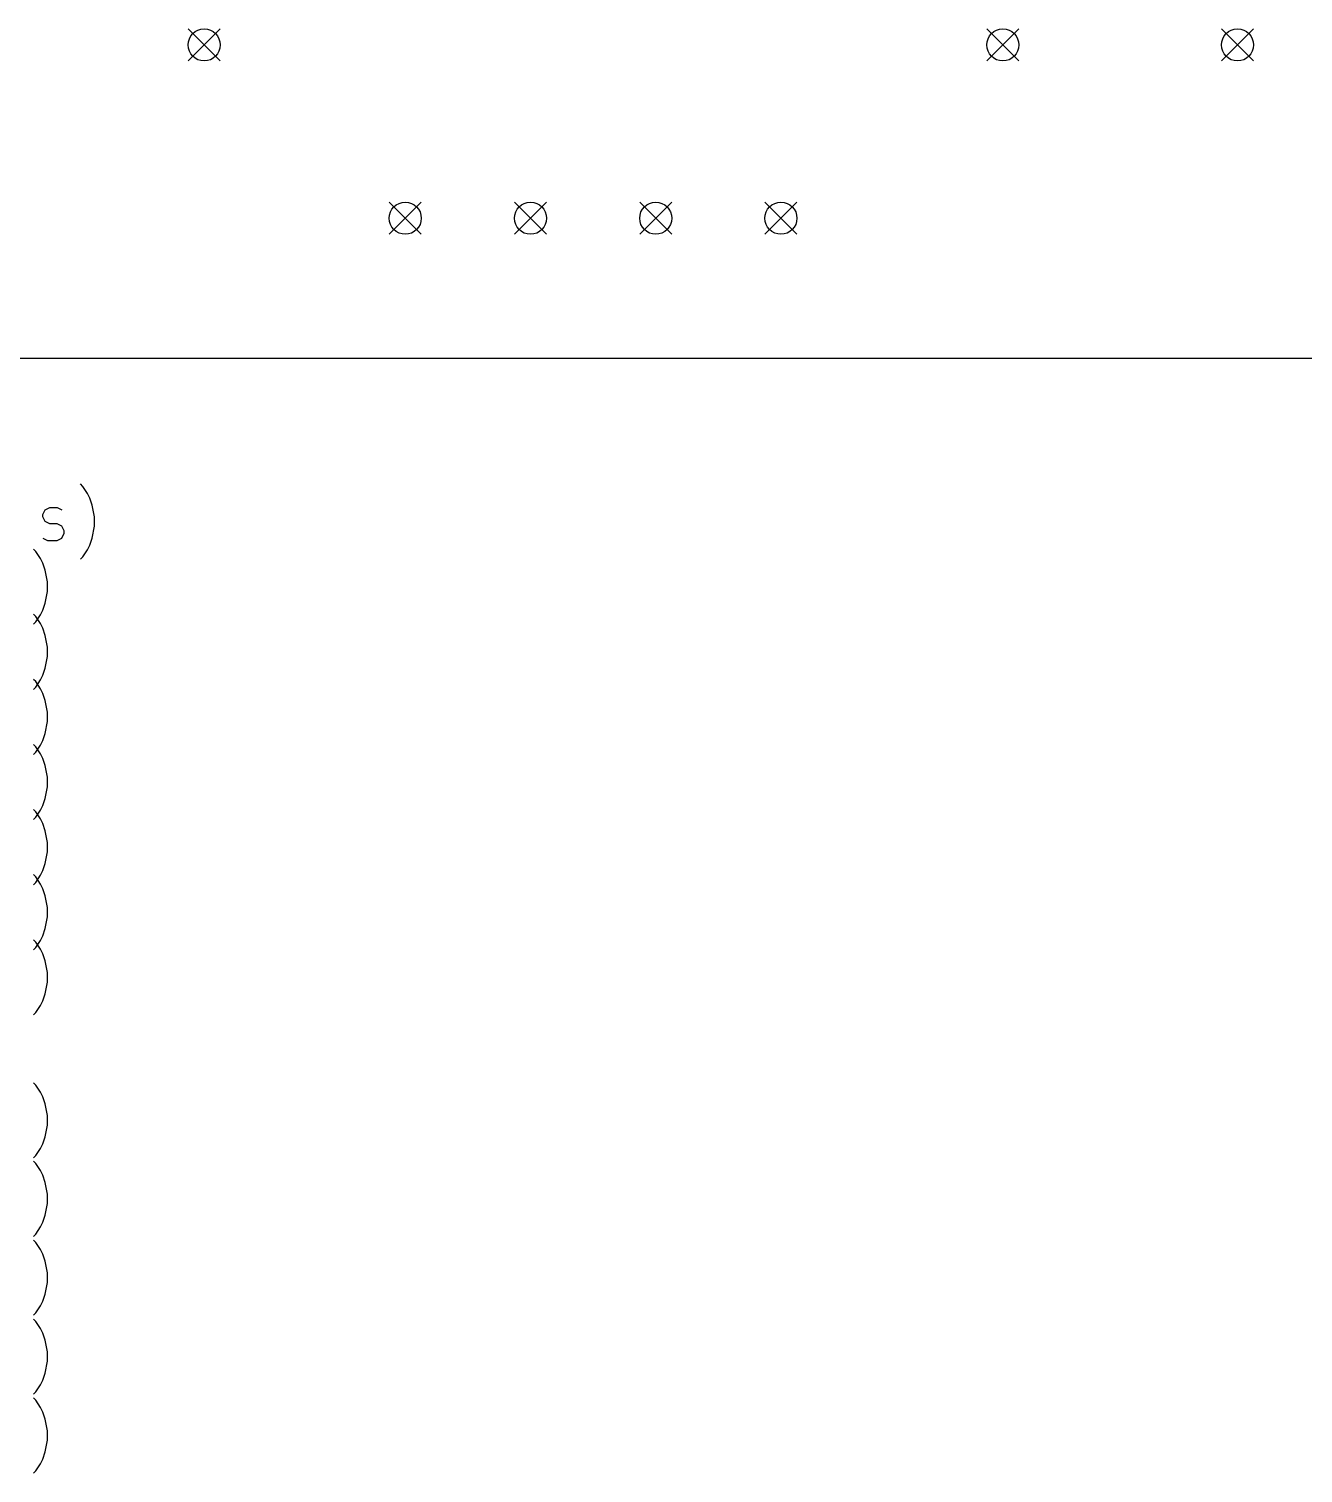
# Model space of a CAD drawing. Extents: x 3 to 18.8, y -15 to -2.7.
# Drawn here: x 5.044 to 7.08, y -14.98 to -12.674 of the extents above; entities that cross this region are included whole.
import ezdxf

# ---------------------------------------------------------------- set-up
doc = ezdxf.new("R2010")
doc.units = 0
doc.header["$MEASUREMENT"] = 0
doc.layers.add('BLACK', color=7, linetype='CONTINUOUS')

msp = doc.modelspace()

# ---------------------------------------------------------------- linework, layer by layer
at = {"layer": 'BLACK', "linetype": 'CONTINUOUS'}
for p, q in [((5.2988, -12.6744), (5.35, -12.7256)), ((5.35, -12.6744), (5.2988, -12.7256)), ((6.5744, -12.6744), (6.6256, -12.7256)), ((6.6256, -12.6744), (6.5744, -12.7256)), ((6.9492, -12.6744), (7.0004, -12.7256)), ((7.0004, -12.6744), (6.9492, -12.7256)), ((5.62, -12.9511), (5.6712, -13.0023)), ((5.6712, -12.9511), (5.62, -13.0023)), ((5.82, -12.9511), (5.8712, -13.0023)), ((5.8712, -12.9511), (5.82, -13.0023)), ((6.02, -12.9511), (6.0712, -13.0023)), ((6.0712, -12.9511), (6.02, -13.0023)), ((6.22, -12.9511), (6.2712, -13.0023)), ((6.2712, -12.9511), (6.22, -13.0023)), ((3.1, -13.2), (18.85, -13.2)), ((5.1307, -13.4047), (5.127, -13.4009)), ((5.1382, -13.4159), (5.1307, -13.4047)), ((5.142, -13.4234), (5.1382, -13.4159)), ((5.0707, -13.4422), (5.0782, -13.4384)), ((5.0782, -13.4384), (5.0895, -13.4384)), ((5.0895, -13.4384), (5.097, -13.4422)), ((5.1457, -13.4347), (5.142, -13.4234)), ((5.1495, -13.4534), (5.1457, -13.4347)), ((5.067, -13.4497), (5.0707, -13.4422)), ((5.067, -13.4534), (5.067, -13.4497)), ((5.0707, -13.4609), (5.067, -13.4534)), ((5.0782, -13.4647), (5.0707, -13.4609)), ((5.1495, -13.4684), (5.1495, -13.4534)), ((5.067, -13.4872), (5.0745, -13.4909)), ((5.0895, -13.4647), (5.0782, -13.4647)), ((5.097, -13.4684), (5.0895, -13.4647)), ((5.0895, -13.4909), (5.097, -13.4872)), ((5.1007, -13.4759), (5.097, -13.4684)), ((5.097, -13.4872), (5.1007, -13.4797)), ((5.1007, -13.4797), (5.1007, -13.4759)), ((5.142, -13.4984), (5.1457, -13.4872)), ((5.1457, -13.4872), (5.1495, -13.4684)), ((5.0557, -13.5086), (5.052, -13.5049)), ((5.0632, -13.5199), (5.0557, -13.5086)), ((5.0745, -13.4909), (5.0895, -13.4909)), ((5.1307, -13.5172), (5.1382, -13.5059)), ((5.1382, -13.5059), (5.142, -13.4984)), ((5.067, -13.5274), (5.0632, -13.5199)), ((5.0707, -13.5386), (5.067, -13.5274)), ((5.127, -13.5209), (5.1307, -13.5172)), ((5.0745, -13.5574), (5.0707, -13.5386)), ((5.0707, -13.5911), (5.0745, -13.5724)), ((5.0745, -13.5724), (5.0745, -13.5574)), ((5.0632, -13.6099), (5.067, -13.6024)), ((5.067, -13.6024), (5.0707, -13.5911)), ((5.0557, -13.6126), (5.052, -13.6088)), ((5.052, -13.6249), (5.0557, -13.6211)), ((5.0557, -13.6211), (5.0632, -13.6099)), ((5.0632, -13.6238), (5.0557, -13.6126)), ((5.067, -13.6313), (5.0632, -13.6238)), ((5.0707, -13.6426), (5.067, -13.6313)), ((5.0745, -13.6613), (5.0707, -13.6426)), ((5.0745, -13.6763), (5.0745, -13.6613)), ((5.067, -13.7063), (5.0707, -13.6951)), ((5.0707, -13.6951), (5.0745, -13.6763)), ((5.0557, -13.7165), (5.052, -13.7128)), ((5.0557, -13.7251), (5.0632, -13.7138)), ((5.0632, -13.7278), (5.0557, -13.7165)), ((5.0632, -13.7138), (5.067, -13.7063)), ((5.052, -13.7288), (5.0557, -13.7251)), ((5.067, -13.7353), (5.0632, -13.7278)), ((5.0707, -13.7465), (5.067, -13.7353)), ((5.0745, -13.7653), (5.0707, -13.7465)), ((5.0707, -13.799), (5.0745, -13.7803)), ((5.0745, -13.7803), (5.0745, -13.7653)), ((5.0632, -13.8177), (5.067, -13.8102)), ((5.067, -13.8102), (5.0707, -13.799)), ((5.0557, -13.8204), (5.052, -13.8167)), ((5.052, -13.8327), (5.0557, -13.829)), ((5.0557, -13.829), (5.0632, -13.8177)), ((5.0632, -13.8317), (5.0557, -13.8204)), ((5.067, -13.8392), (5.0632, -13.8317)), ((5.0707, -13.8504), (5.067, -13.8392)), ((5.0745, -13.8692), (5.0707, -13.8504)), ((5.0745, -13.8842), (5.0745, -13.8692)), ((5.0707, -13.9029), (5.0745, -13.8842)), ((5.0557, -13.9244), (5.052, -13.9206)), ((5.0557, -13.9329), (5.0632, -13.9217)), ((5.0632, -13.9356), (5.0557, -13.9244)), ((5.0632, -13.9217), (5.067, -13.9142)), ((5.067, -13.9142), (5.0707, -13.9029)), ((5.052, -13.9367), (5.0557, -13.9329)), ((5.067, -13.9431), (5.0632, -13.9356)), ((5.0707, -13.9544), (5.067, -13.9431)), ((5.0745, -13.9731), (5.0707, -13.9544)), ((5.0707, -14.0069), (5.0745, -13.9881)), ((5.0745, -13.9881), (5.0745, -13.9731)), ((5.067, -14.0181), (5.0707, -14.0069)), ((5.0557, -14.0283), (5.052, -14.0246)), ((5.052, -14.0406), (5.0557, -14.0369)), ((5.0557, -14.0369), (5.0632, -14.0256)), ((5.0632, -14.0396), (5.0557, -14.0283)), ((5.0632, -14.0256), (5.067, -14.0181)), ((5.067, -14.0471), (5.0632, -14.0396)), ((5.0707, -14.0583), (5.067, -14.0471)), ((5.0745, -14.0771), (5.0707, -14.0583)), ((5.0745, -14.0921), (5.0745, -14.0771)), ((5.0707, -14.1108), (5.0745, -14.0921)), ((5.0557, -14.1323), (5.052, -14.1285)), ((5.0557, -14.1408), (5.0632, -14.1296)), ((5.0632, -14.1435), (5.0557, -14.1323)), ((5.0632, -14.1296), (5.067, -14.1221)), ((5.067, -14.1221), (5.0707, -14.1108)), ((5.052, -14.1446), (5.0557, -14.1408)), ((5.067, -14.151), (5.0632, -14.1435)), ((5.0707, -14.1623), (5.067, -14.151)), ((5.0745, -14.181), (5.0707, -14.1623)), ((5.0707, -14.2147), (5.0745, -14.196)), ((5.0745, -14.196), (5.0745, -14.181)), ((5.067, -14.226), (5.0707, -14.2147)), ((5.052, -14.2485), (5.0557, -14.2447)), ((5.0557, -14.2447), (5.0632, -14.2335)), ((5.0632, -14.2335), (5.067, -14.226)), ((5.0557, -14.3606), (5.052, -14.3569)), ((5.0632, -14.3719), (5.0557, -14.3606)), ((5.067, -14.3794), (5.0632, -14.3719)), ((5.0707, -14.3906), (5.067, -14.3794)), ((5.0745, -14.4093), (5.0707, -14.3906)), ((5.0745, -14.4243), (5.0745, -14.4093)), ((5.0707, -14.4431), (5.0745, -14.4243)), ((5.0632, -14.4618), (5.067, -14.4543)), ((5.067, -14.4543), (5.0707, -14.4431)), ((5.052, -14.4768), (5.0557, -14.4731)), ((5.0557, -14.4731), (5.0632, -14.4618)), ((5.0557, -14.4858), (5.052, -14.4821)), ((5.0632, -14.4971), (5.0557, -14.4858)), ((5.067, -14.5045), (5.0632, -14.4971)), ((5.0707, -14.5158), (5.067, -14.5045)), ((5.0745, -14.5345), (5.0707, -14.5158)), ((5.0745, -14.5495), (5.0745, -14.5345)), ((5.067, -14.5795), (5.0707, -14.5683)), ((5.0707, -14.5683), (5.0745, -14.5495)), ((5.0557, -14.5983), (5.0632, -14.587)), ((5.0632, -14.587), (5.067, -14.5795)), ((5.052, -14.602), (5.0557, -14.5983)), ((5.0557, -14.6118), (5.052, -14.608)), ((5.0632, -14.623), (5.0557, -14.6118)), ((5.067, -14.6305), (5.0632, -14.623)), ((5.0707, -14.6418), (5.067, -14.6305)), ((5.0745, -14.6605), (5.0707, -14.6418)), ((5.0745, -14.6755), (5.0745, -14.6605)), ((5.0707, -14.6943), (5.0745, -14.6755)), ((5.0632, -14.713), (5.067, -14.7055)), ((5.067, -14.7055), (5.0707, -14.6943)), ((5.052, -14.728), (5.0557, -14.7243)), ((5.0557, -14.7243), (5.0632, -14.713)), ((5.0557, -14.7378), (5.052, -14.734)), ((5.0632, -14.749), (5.0557, -14.7378)), ((5.067, -14.7565), (5.0632, -14.749)), ((5.0707, -14.7678), (5.067, -14.7565)), ((5.0745, -14.7865), (5.0707, -14.7678)), ((5.0707, -14.8203), (5.0745, -14.8015)), ((5.0745, -14.8015), (5.0745, -14.7865)), ((5.067, -14.8315), (5.0707, -14.8203)), ((5.0557, -14.8503), (5.0632, -14.839)), ((5.0632, -14.839), (5.067, -14.8315)), ((5.052, -14.854), (5.0557, -14.8503)), ((5.0557, -14.8638), (5.052, -14.86)), ((5.0632, -14.875), (5.0557, -14.8638)), ((5.067, -14.8825), (5.0632, -14.875)), ((5.0707, -14.8938), (5.067, -14.8825)), ((5.0745, -14.9125), (5.0707, -14.8938)), ((5.0745, -14.9275), (5.0745, -14.9125)), ((5.0707, -14.9462), (5.0745, -14.9275)), ((5.0632, -14.965), (5.067, -14.9575)), ((5.067, -14.9575), (5.0707, -14.9462)), ((5.052, -14.98), (5.0557, -14.9762)), ((5.0557, -14.9762), (5.0632, -14.965))]:
    msp.add_line(p, q, dxfattribs=at)
at = {"layer": 'BLACK'}
for centre in [(5.3244, -12.7), (6.6, -12.7), (6.9748, -12.7), (5.6456, -12.9767), (5.8456, -12.9767), (6.0456, -12.9767), (6.2456, -12.9767)]:
    msp.add_circle(centre, 0.0256, dxfattribs=at)

doc.saveas('drawing.dxf')
